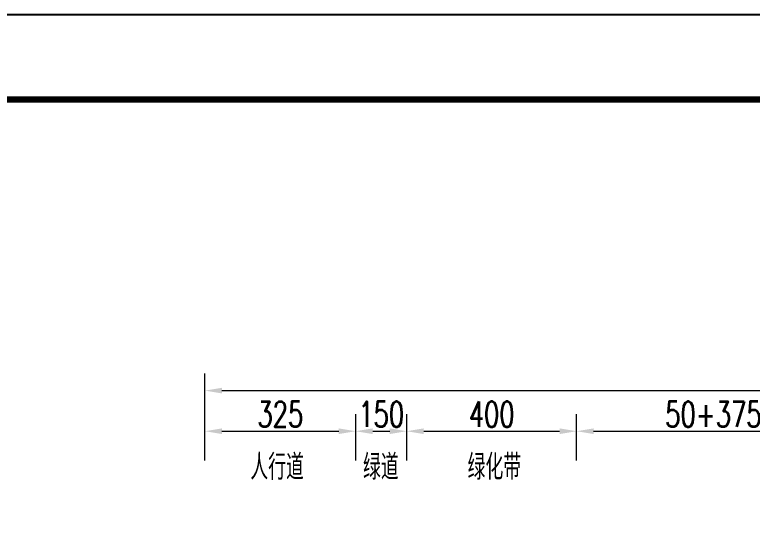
# Model space of a CAD drawing. Extents: x 941299 to 942979, y 2579300 to 2579597.
# Drawn here: x 942225.5 to 942312.3, y 2579536.2 to 2579596.9 of the extents above; entities that cross this region are included whole.
import ezdxf

# ---------------------------------------------------------------- set-up
doc = ezdxf.new("R2010")
doc.units = 0
doc.layers.get('0').update_dxf_attribs({"linetype": 'CONTINUOUS'})
doc.layers.get('Defpoints').update_dxf_attribs({"linetype": 'CONTINUOUS'})
doc.layers.add('图框', color=7, linetype='CONTINUOUS')
doc.layers.add('文字', color=7, linetype='CONTINUOUS')
doc.layers.add('标注', color=4, linetype='CONTINUOUS', lineweight=15)
doc.styles.get("Standard").update_dxf_attribs({"font": 'simplex1.shx', "width": 0.7, "bigfont": 'hztxt.shx'})
doc.dimstyles.new('比例1：200', dxfattribs={"dimtxt": 3, "dimasz": 2, "dimexe": 2, "dimexo": 1, "dimgap": 0.5, "dimtad": 1, "dimlfac": 20, "dimzin": 13, "dimdsep": 46, "dimtxsty": 'Standard', "dimcen": -0.09, "dimclrd": 4, "dimclre": 4, "dimclrt": 7, "dimaunit": 1, "dimadec": 0, "dimazin": 0, "dimtfac": 0.0005, "dimtix": 1, "dimtmove": 2, "dimatfit": 3, "dimfxl": 0, "dimtolj": 1, "dimtzin": 13, "dimlwd": -1, "dimlwe": -1, "dimarcsym": 0})

# ---------------------------------------------------------------- blocks, each defined once
blk = doc.blocks.new('*D13')
at = {"layer": 'Defpoints', "color": 0}
for p in [(942265.6666950248, 2579547.833530363), (942247.9166950248, 2579543.383498034), (942265.6666950248, 2579543.383498034)]:
    blk.add_point(p, dxfattribs=at)
at = {"layer": '标注', "color": 4}
for p, q in [((942247.9166950248, 2579544.383498034), (942247.9166950248, 2579549.833530363)), ((942265.6666950248, 2579544.383498034), (942265.6666950248, 2579549.833530363)), ((942249.9166950248, 2579547.833530363), (942263.6666950248, 2579547.833530363))]:
    blk.add_line(p, q, dxfattribs=at)
for points in [[(942249.9166950248, 2579548.166863697), (942249.9166950248, 2579547.50019703), (942247.9166950248, 2579547.833530363)], [(942263.6666950248, 2579548.166863697), (942263.6666950248, 2579547.50019703), (942265.6666950248, 2579547.833530363)]]:
    blk.add_solid(points, dxfattribs=at)
at = {"layer": '标注', "color": 7, "insert": (942256.7916950248, 2579549.833530363), "char_height": 3, "attachment_point": 5}
blk.add_mtext('\\A1;325', dxfattribs=at)
blk = doc.blocks.new('*D14')
at = {"layer": 'Defpoints', "color": 0}
for p in [(942291.6666950248, 2579547.833530363), (942271.6666950248, 2579543.383498034), (942291.6666950248, 2579543.383498034)]:
    blk.add_point(p, dxfattribs=at)
at = {"layer": '标注', "color": 4}
for p, q in [((942271.6666950248, 2579544.383498034), (942271.6666950248, 2579549.833530363)), ((942291.6666950248, 2579544.383498034), (942291.6666950248, 2579549.833530363)), ((942273.6666950248, 2579547.833530363), (942289.6666950248, 2579547.833530363))]:
    blk.add_line(p, q, dxfattribs=at)
for points in [[(942273.6666950248, 2579548.166863697), (942273.6666950248, 2579547.50019703), (942271.6666950248, 2579547.833530363)], [(942289.6666950248, 2579548.166863697), (942289.6666950248, 2579547.50019703), (942291.6666950248, 2579547.833530363)]]:
    blk.add_solid(points, dxfattribs=at)
at = {"layer": '标注', "color": 7, "insert": (942281.6666950248, 2579549.833530363), "char_height": 3, "attachment_point": 5}
blk.add_mtext('\\A1;400', dxfattribs=at)
blk = doc.blocks.new('*D15')
at = {"layer": 'Defpoints', "color": 0}
for p in [(942350.4166950248, 2579547.833530363), (942291.6666950248, 2579543.383498034), (942350.4166950248, 2579543.383498034)]:
    blk.add_point(p, dxfattribs=at)
at = {"layer": '标注', "color": 4}
for p, q in [((942291.6666950248, 2579544.383498034), (942291.6666950248, 2579549.833530363)), ((942350.4166950248, 2579544.383498034), (942350.4166950248, 2579549.833530363)), ((942293.6666950248, 2579547.833530363), (942348.4166950248, 2579547.833530363))]:
    blk.add_line(p, q, dxfattribs=at)
for points in [[(942293.6666950248, 2579548.166863697), (942293.6666950248, 2579547.50019703), (942291.6666950248, 2579547.833530363)], [(942348.4166950248, 2579548.166863697), (942348.4166950248, 2579547.50019703), (942350.4166950248, 2579547.833530363)]]:
    blk.add_solid(points, dxfattribs=at)
at = {"layer": '标注', "color": 7, "insert": (942321.0416950248, 2579549.833530363), "char_height": 3, "attachment_point": 5}
blk.add_mtext('\\A1;50+375+2x350+50=1175', dxfattribs=at)
blk = doc.blocks.new('*D18')
at = {"layer": 'Defpoints', "color": 0}
for p in [(942472.9166950248, 2579552.612980528), (942247.9166950248, 2579543.383498034), (942472.9166950248, 2579543.383498034)]:
    blk.add_point(p, dxfattribs=at)
at = {"layer": '标注', "color": 4}
for p, q in [((942247.9166950248, 2579544.383498034), (942247.9166950248, 2579554.612980528)), ((942472.9166950248, 2579544.383498034), (942472.9166950248, 2579554.612980528)), ((942249.9166950248, 2579552.612980528), (942470.9166950248, 2579552.612980528))]:
    blk.add_line(p, q, dxfattribs=at)
for points in [[(942249.9166950248, 2579552.946313861), (942249.9166950248, 2579552.279647194), (942247.9166950248, 2579552.612980528)], [(942470.9166950248, 2579552.946313861), (942470.9166950248, 2579552.279647194), (942472.9166950248, 2579552.612980528)]]:
    blk.add_solid(points, dxfattribs=at)
at = {"layer": '标注', "color": 7, "insert": (942360.4166950248, 2579554.612980528), "char_height": 3, "attachment_point": 5}
blk.add_mtext('\\A1;道路总宽45m', dxfattribs=at)
blk = doc.blocks.new('*D28')
at = {"layer": 'Defpoints', "color": 0}
for p in [(942271.6666950248, 2579547.833530363), (942265.6666950248, 2579543.383498034), (942271.6666950248, 2579543.383498034)]:
    blk.add_point(p, dxfattribs=at)
at = {"layer": '标注', "color": 4}
for p, q in [((942265.6666950248, 2579544.383498034), (942265.6666950248, 2579549.833530363)), ((942271.6666950248, 2579544.383498034), (942271.6666950248, 2579549.833530363)), ((942267.6666950248, 2579547.833530363), (942269.6666950248, 2579547.833530363))]:
    blk.add_line(p, q, dxfattribs=at)
for points in [[(942267.6666950248, 2579548.166863697), (942267.6666950248, 2579547.50019703), (942265.6666950248, 2579547.833530363)], [(942269.6666950248, 2579548.166863697), (942269.6666950248, 2579547.50019703), (942271.6666950248, 2579547.833530363)]]:
    blk.add_solid(points, dxfattribs=at)
at = {"layer": '标注', "color": 7, "insert": (942268.6666950248, 2579549.833530363), "char_height": 3, "attachment_point": 5}
blk.add_mtext('\\A1;150', dxfattribs=at)

msp = doc.modelspace()

# ---------------------------------------------------------------- linework, layer by layer
for points in [[(942558.7253283296, 2579299.850131973), (942558.7253283296, 2579596.850131973), (942138.7253283296, 2579596.850131973), (942138.7253283296, 2579299.850131973)], [(942558.7253286148, 2579299.850131745), (942558.7253286148, 2579596.850131745), (942138.7253286148, 2579596.850131745), (942138.7253286148, 2579299.850131745)]]:
    msp.add_lwpolyline(points, close=True)
at = {"layer": '图框', "const_width": 0.7}
msp.add_lwpolyline([(942548.7253289189, 2579586.850132765), (942168.7253289191, 2579586.850132491), (942168.7253291187, 2579309.850132491), (942548.7253291182, 2579309.850132765), (942548.7253289187, 2579586.850132764)], dxfattribs=at)

# ---------------------------------------------------------------- texts
at = {"layer": '文字', "width": 0.7}
for s, p in [('人行道', (942253.2628021237, 2579542.114907216)), ('绿道', (942266.5230412043, 2579542.114907216)), ('绿化带', (942278.8309023988, 2579542.114907216))]:
    msp.add_text(s, height=3, dxfattribs=at).set_placement(p)

# ---------------------------------------------------------------- dimensions: what is measured, and where the dimension line sits
at = {"layer": '标注'}
for base, p1, p2, text, picture, middle in [((942472.9166950248, 2579552.612980528), (942247.9166950248, 2579543.383498034), (942472.9166950248, 2579543.383498034), '道路总宽45m', '*D18', (942360.4166950248, 2579554.612980528)), ((942265.6666950248, 2579547.833530363), (942247.9166950248, 2579543.383498034), (942265.6666950248, 2579543.383498034), '325', '*D13', (942256.7916950248, 2579549.833530363)), ((942271.6666950248, 2579547.833530363), (942265.6666950248, 2579543.383498034), (942271.6666950248, 2579543.383498034), '150', '*D28', (942268.6666950248, 2579549.833530363)), ((942350.4166950248, 2579547.833530363), (942291.6666950248, 2579543.383498034), (942350.4166950248, 2579543.383498034), '50+375+2x350+50=1175', '*D15', (942321.0416950248, 2579549.833530363))]:
    dim = msp.add_linear_dim(base=base, p1=p1, p2=p2, text=text, dimstyle='比例1：200', override={"dimtxsty": 'Standard'}, dxfattribs=at)
    dim.commit()
    dim.dimension.update_dxf_attribs({"geometry": picture, "text_midpoint": middle})
dim = msp.add_linear_dim(base=(942291.6666950248, 2579547.833530363), p1=(942271.6666950248, 2579543.383498034), p2=(942291.6666950248, 2579543.383498034), dimstyle='比例1：200', override={"dimtxsty": 'Standard'}, dxfattribs=at)
dim.commit()
dim.dimension.update_dxf_attribs({"geometry": '*D14', "text_midpoint": (942281.6666950248, 2579549.833530363)})

doc.saveas('drawing.dxf')
